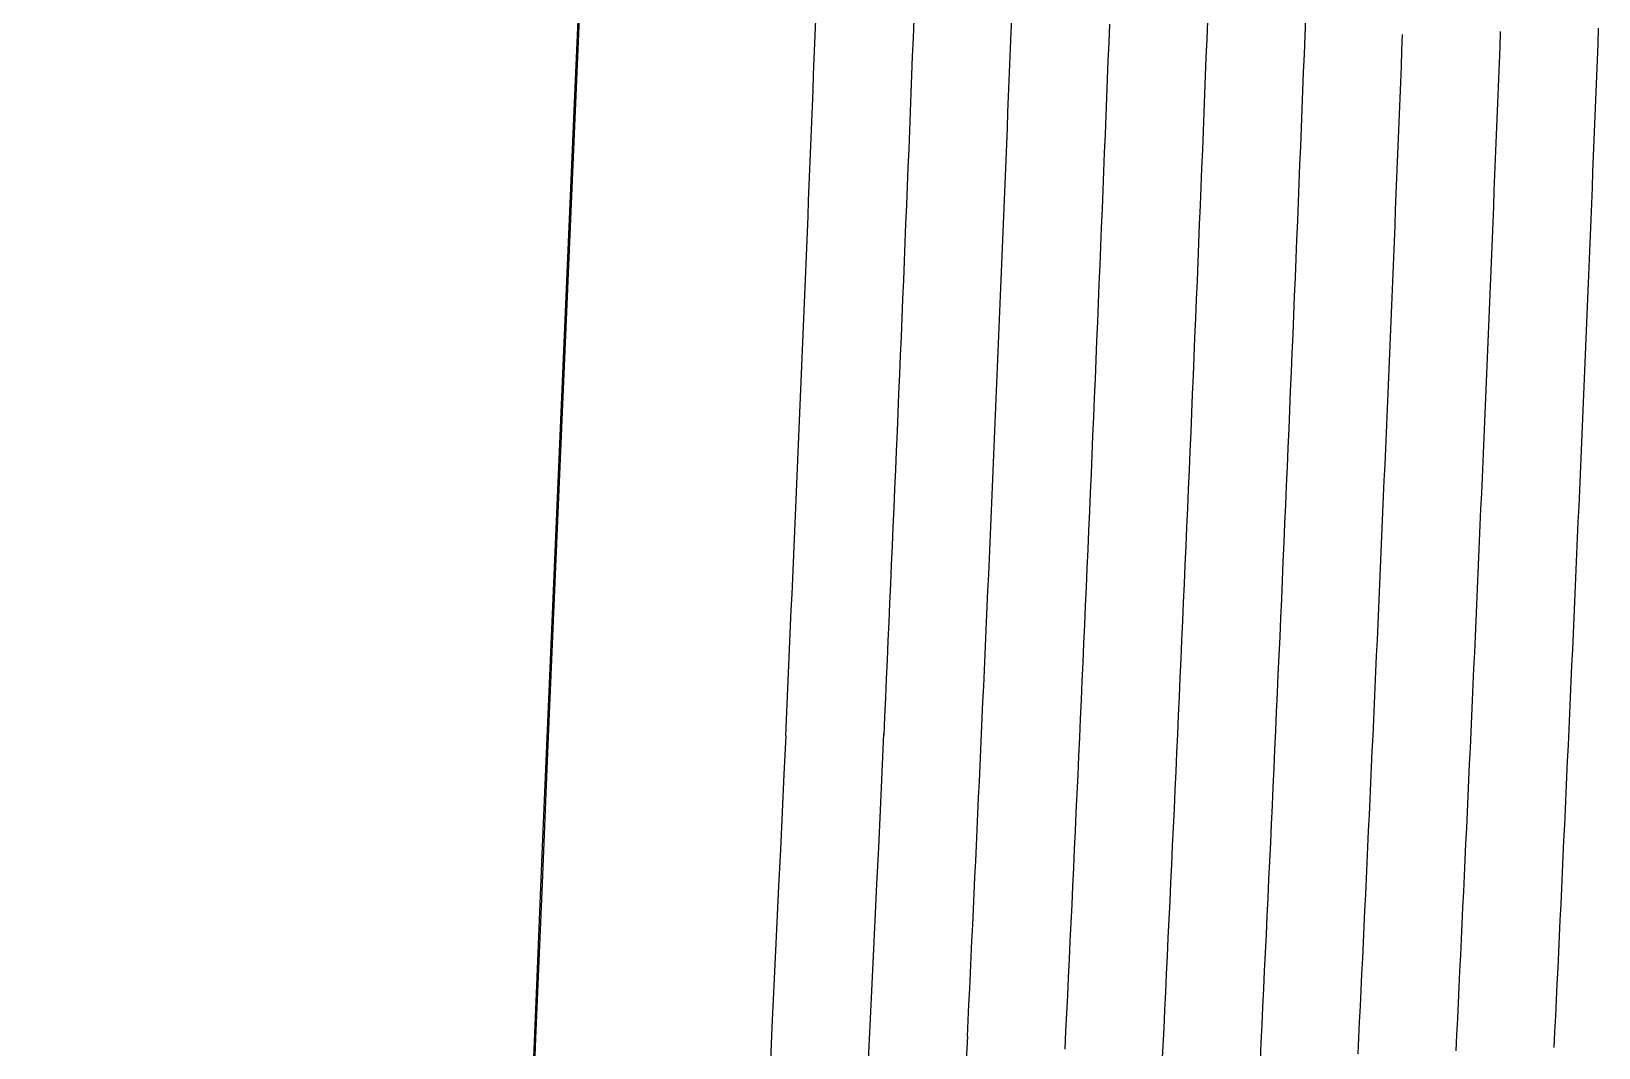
# Model space of a CAD drawing. Extents: x 58467 to 79089, y -33726 to -17391.
# Drawn here: x 70632.021 to 70632.1437, y -20379.9663 to -20379.8867 of the extents above; entities that cross this region are included whole.
import ezdxf

# ---------------------------------------------------------------- set-up
doc = ezdxf.new("R2010")
doc.units = 0
doc.header["$LTSCALE"] = 100
doc.layers.add('PROSISTEM Güney TÜRKOĞLU', color=7, linetype='Continuous')

# ---------------------------------------------------------------- blocks, each defined once
blk = doc.blocks.new('A$C689D2506')
at = {"layer": 'PROSISTEM Güney TÜRKOĞLU', "color": 30, "linetype": 'Continuous'}
for points in [[(9.257838353165425, 6.344151566401706), (9.259473741869442, 6.344088185491273), (9.261099562048912, 6.344024868943961), (9.262731698923744, 6.343961000195122), (9.264370040036738, 6.343896584643517), (9.266014250926673, 6.343831636448158), (9.267663996783085, 6.343766169651644), (9.269318943144754, 6.343700198354782), (9.270978755201213, 6.343633736643824), (9.27264309860766, 6.343566798692336), (9.274311638437212, 6.343499398499262), (9.27598404022865, 6.343431550252717), (9.277659969287924, 6.343363267951645), (9.279339091153815, 6.343294565755059), (9.281021071015857, 6.343225457749213), (9.28270557441283, 6.343155957991257), (9.284392266534269, 6.343086080654757), (9.286080812918954, 6.343015839796863), (9.287770878872834, 6.342945249503828), (9.289462129934691, 6.342874323847354), (9.291154231177643, 6.342803077001008), (9.292846848256886, 6.342731522992835), (9.294539646361955, 6.342659675952746), (9.296232290915214, 6.342587549952441), (9.297924447455443, 6.342515159092727), (9.299615781172179, 6.342442517503514), (9.3013059576042, 6.342369639241952), (9.30299464194104, 6.342296538452501), (9.304681499605067, 6.342223229148658), (9.306366196135059, 6.342149725503987), (9.308048396836966, 6.342076041604741), (9.309728673659265, 6.342002151402994), (9.311408866080455, 6.341927973451675), (9.31308874161914, 6.341853518344578), (9.314767974079587, 6.341778800953762), (9.316446237266064, 6.341703835947555), (9.318123205099255, 6.341628638198017), (9.319798551383428, 6.341553222446237), (9.321471950039268, 6.341477603491512), (9.323143074987456, 6.341401796104037), (9.324811599915847, 6.341325815054006), (9.32647719886154, 6.341249675155268), (9.328139545512386, 6.341173391148914), (9.329798313905485, 6.341096977892448), (9.331453177845106, 6.341020450054202), (9.333103811251931, 6.340943822491681), (9.334749887813814, 6.340867109945975), (9.336391081451438, 6.340790327303694), (9.338027066201903, 6.340713489204063), (9.33965751575306, 6.340636610446381), (9.34128210390918, 6.340559705946362), (9.342900504707359, 6.340482790343231), (9.344512391951866, 6.340405878450838), (9.346117439563386, 6.340328985097585), (9.347715321346186, 6.340252125053667), (9.349305711104535, 6.34017531304562), (9.3508882826427, 6.340098563945503)], [(9.258128998684697, 6.335404442754225), (9.259765345370397, 6.335340982448542), (9.2613920889562, 6.33527758839773), (9.26302509184461, 6.335213644400937), (9.264664260786958, 6.335149155202089), (9.26630926108919, 6.335084134800127), (9.267959758057259, 6.335018597441376), (9.269615416880697, 6.334952557153883), (9.27127590298187, 6.334886028053006), (9.272940881550312, 6.334819024254102), (9.274610017775558, 6.334751559843426), (9.276282977079973, 6.334683648892678), (9.277959424769506, 6.334615305648185), (9.279639026033692, 6.334546544050681), (9.281321446062066, 6.334477378302836), (9.283006350276992, 6.334407822490903), (9.284693403868005, 6.334337890701136), (9.28638227225747, 6.334267597048893), (9.288072620518506, 6.334196955649531), (9.289764113957062, 6.334125980603858), (9.29145641811192, 6.334054685998126), (9.293149197939783, 6.333983085947693), (9.294842118863016, 6.333911194597022), (9.296534846071154, 6.333839026003261), (9.298227044870146, 6.333766594296321), (9.299918380682357, 6.33369391359156), (9.301608518580906, 6.333620997946127), (9.303297123988159, 6.333547861548141), (9.30498386209365, 6.333474518396542), (9.306668398203328, 6.333400982694002), (9.308350397623144, 6.333327268497669), (9.310030430555344, 6.333253349905135), (9.311710337293334, 6.333179145251052), (9.313389885704964, 6.333104665245628), (9.315068750176579, 6.333029924644507), (9.316746604745276, 6.332954938145122), (9.31842312333174, 6.332879720648634), (9.320097980089486, 6.332804286896135), (9.321770849172026, 6.332728651599609), (9.323441404500045, 6.332652829602011), (9.325109320227057, 6.332576835702639), (9.326774270506576, 6.332500684598926), (9.3284359293757, 6.332424391104723), (9.330093970755115, 6.332347970004776), (9.331748069031164, 6.332271436054725), (9.333397898008116, 6.332194804097526), (9.335043131723069, 6.332118088845164), (9.336683444562368, 6.332041305096936), (9.338318510330282, 6.331964467652142), (9.339948003180325, 6.331887591193663), (9.341571597266011, 6.331810690651764), (9.343188966624439, 6.331733780694776), (9.344799785292707, 6.331656876151101), (9.346403727307916, 6.331579991747276), (9.348000466823578, 6.331503142297151), (9.349589677876793, 6.331426342600025), (9.351171034621075, 6.331349607353332)], [(9.258424949250184, 6.326657111101667), (9.260062250657938, 6.32659357060038), (9.261689911247231, 6.326530098347575), (9.263323775609024, 6.326466078404337), (9.264963767142035, 6.326401514801546), (9.266609550802968, 6.326336421596352), (9.268260791897774, 6.326270813049632), (9.269917155615985, 6.326204703145777), (9.271578307147138, 6.3261381060438), (9.273243911680765, 6.326071035902714), (9.274913634406403, 6.326003506750567), (9.276587140397169, 6.325935532804579), (9.278264094842598, 6.325867128092796), (9.279944163165055, 6.325798306745128), (9.28162701020483, 6.325729082949692), (9.283312301384285, 6.325659470705432), (9.284999701892957, 6.325589484200464), (9.286688876687549, 6.325519137550145), (9.288379491190426, 6.325448444855283), (9.290071210474707, 6.325377420245786), (9.291763699846342, 6.325306077793357), (9.293456624262035, 6.325234431642457), (9.295149649027735, 6.325162495893892), (9.296842439332977, 6.325090284692124), (9.298534660367295, 6.32501781215251), (9.300225977203809, 6.324945092346752), (9.301916055264883, 6.324872139404761), (9.303604559507221, 6.324798967500101), (9.305291155236773, 6.324725590646267), (9.306975507526658, 6.324652023002272), (9.308657281682827, 6.324578278741683), (9.31033704627771, 6.324504331903881), (9.312016642070375, 6.324430100852624), (9.313695838092826, 6.324355596196256), (9.315374308382161, 6.324280832646764), (9.317051727324724, 6.324205825105309), (9.31872776930686, 6.324130588196567), (9.3204021085985, 6.324055136792595), (9.322074419353157, 6.323979485649033), (9.323744376073591, 6.32390364955063), (9.325411652913317, 6.323827643194818), (9.32707592425868, 6.323751481453655), (9.328736864379607, 6.323675178995472), (9.33039414754603, 6.323598750692327), (9.332047448027879, 6.32352221129986), (9.333696440211497, 6.323445575544611), (9.335340798366815, 6.32336885825498), (9.336980196763761, 6.323292074142955), (9.338614309672266, 6.323215238051489), (9.340242811478674, 6.323138364692568), (9.341865376452915, 6.323061468850938), (9.343481678864919, 6.322984565355), (9.345091392984614, 6.322907668902189), (9.34669419308193, 6.322830794350011), (9.348289753659628, 6.3227539563959), (9.349877748754807, 6.322677169795497)], [(9.34875729039777, 6.313985986053012), (9.351930552744307, 6.313827818943537)], [(9.258025134913623, 6.309200682997471), (9.25966108974535, 6.30913729929307), (9.261301896651275, 6.309073424097733), (9.262947231414728, 6.309009070304455), (9.264596770284697, 6.308944250951754), (9.266250189160928, 6.308878978903522), (9.26790716429241, 6.308813267241931), (9.269567371578887, 6.308747128845425), (9.271230487152934, 6.308680576752522), (9.27289618703071, 6.308613623841666), (9.27456414734479, 6.308546283151372), (9.276234043994918, 6.308478567647398), (9.277905553230084, 6.308410490193637), (9.279579034540802, 6.308342035903479), (9.281256457325071, 6.308273124304833), (9.282937669893727, 6.308203762353514), (9.284622333128937, 6.308133964805165), (9.286310108029284, 6.308063746255357), (9.288000655826181, 6.307993121445179), (9.289693637285382, 6.307922104999307), (9.291388713521883, 6.307850711644278), (9.293085545650683, 6.307778956004768), (9.29478379455395, 6.307706852705451), (9.296483121463098, 6.307634416545625), (9.298183187143877, 6.307561662091757), (9.299883652711287, 6.307488604041282), (9.301584179280326, 6.307415257149842), (9.303284427849576, 6.307341635954799), (9.304984059301205, 6.307267755197245), (9.306682734866627, 6.307193629603717), (9.308380115428008, 6.307119273755234), (9.310075861983933, 6.307044702349231), (9.311769635649398, 6.306969930054038), (9.313461097422987, 6.306894971596193), (9.315149908303283, 6.306819841600372), (9.316835729405284, 6.306744554749457), (9.318518221611157, 6.306669125697226), (9.320197045919485, 6.306593569141114), (9.321871863561682, 6.306517899749451)], [(9.32173568813596, 6.306514285301091), (9.325182631611824, 6.306353858599323), (9.328569736331701, 6.30619596595352), (9.331899313023314, 6.306040420444333), (9.335173672181554, 6.305887035254273), (9.33839512465056, 6.305735623347573), (9.34156598104164, 6.305585997892194), (9.344688551966101, 6.30543797199789), (9.347765148268081, 6.305291358701652), (9.350798080558889, 6.305145971055026)], [(9.321914566098712, 6.297770780554856), (9.325357020366937, 6.297610519904993), (9.328739748802036, 6.297452789644012), (9.332065048394725, 6.297297403551056), (9.335335216484964, 6.297144175492576), (9.3385525502963, 6.296992919204058), (9.34171934693586, 6.296843448493746), (9.34483790374361, 6.296695577155333), (9.347910517943092, 6.296549118997063), (9.350939486757852, 6.296403887798078)]]:
    blk.add_lwpolyline(points, dxfattribs=at)
for centre, radius, start, end in [((8.885398891055956, -3.233132439156179), 9.61070602058825, 87.23061323517008, 87.77345021258968), ((8.885534832952544, -3.24016921169823), 9.60900293953269, 87.22928892559302, 87.77216533985101), ((11.52388195530511, 58.12973570410395), 51.89999999999989, 265.9832807196744, 269.697604203593), ((11.52398958115373, 58.13247200679325), 51.9026148749944, 265.9911569873357, 269.6975013357768), ((8.885676643927582, -3.247070748358965), 9.60716449928135, 87.22795509182444, 87.77087642082286), ((8.885765405604616, -3.287356104308856), 9.612498708541814, 87.23924554558002, 87.78214646064427), ((8.909803178161383, -2.739641462903819), 9.04680362636932, 87.38908700919704, 87.95874783333616)]:
    blk.add_arc(centre, radius, start, end, dxfattribs=at)
blk = doc.blocks.new('A$C24637210')
at = {"layer": 'PROSISTEM Güney TÜRKOĞLU', "rotation": 90}
blk.add_blockref('A$C689D2506', (73.67654485092498, 14.9500287323026), dxfattribs=at)
blk = doc.blocks.new('FRN35_A_R')
at = {"layer": 'PROSISTEM Güney TÜRKOĞLU', "xscale": 0.8777, "yscale": 0.8777, "zscale": 0.8777, "rotation": 270}
blk.add_blockref('A$C24637210', (90777.3930834936, -1900.616035158782), dxfattribs=at)

msp = doc.modelspace()

# ---------------------------------------------------------------- block references
at = {"rotation": 270}
msp.add_blockref('FRN35_A_R', (72591.83444773081, 70418.75470608473), dxfattribs=at)

doc.saveas('drawing.dxf')
